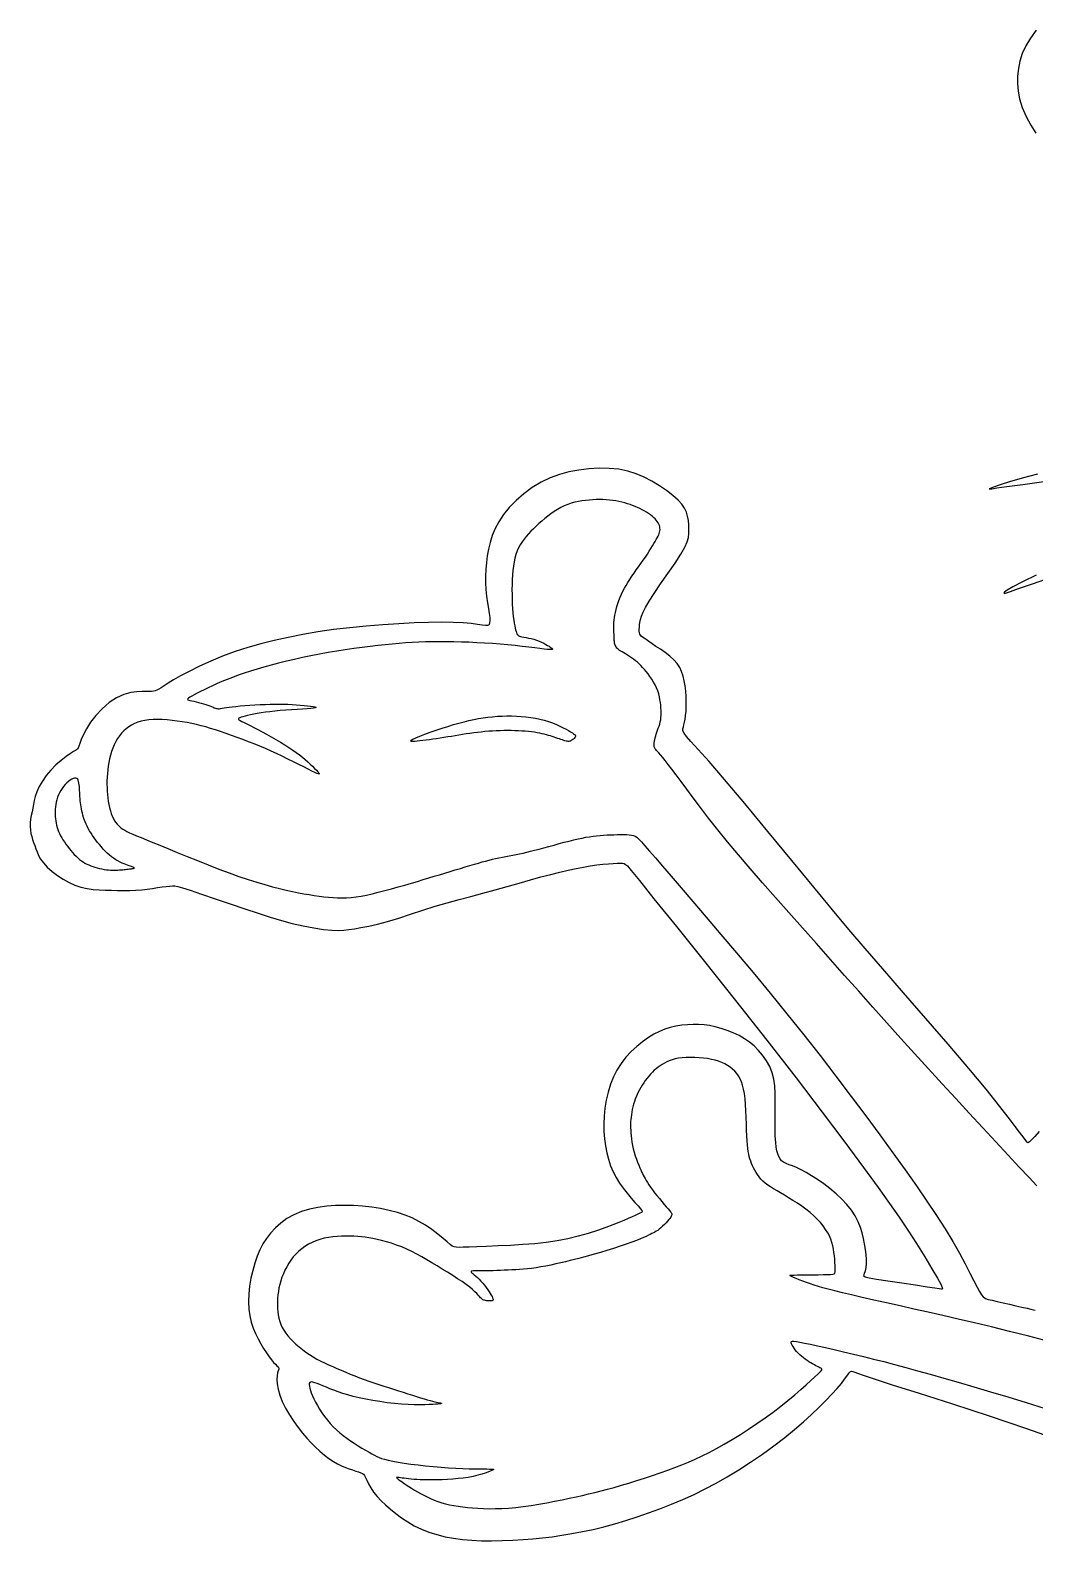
# Model space of a CAD drawing. Extents: x 22 to 188, y 36 to 263.
# Drawn here: x 22.2 to 82.2, y 163.5 to 253.6 of the extents above; entities that cross this region are included whole.
import ezdxf

# ---------------------------------------------------------------- set-up
doc = ezdxf.new("R2010")
doc.units = 0
doc.layers.add('1', color=7, linetype='Continuous')

msp = doc.modelspace()

# ---------------------------------------------------------------- linework, layer by layer
at = {"layer": '1', "color": 7, "linetype": 'Continuous'}
for points in [[(82.244, 253.638), (81.893, 253.168), (81.614, 252.701), (81.406, 252.24), (81.261, 251.788), (81.172, 251.345), (81.131, 250.905), (81.13, 250.462), (81.164, 250.008), (81.247, 249.533), (81.399, 249.028), (81.63, 248.492), (81.912, 247.964), (82.209, 247.494)], [(82.423, 187.911), (82.147, 187.618), (81.961, 187.422), (81.847, 187.308), (81.78, 187.256), (81.74, 187.248), (81.7, 187.275), (81.62, 187.375), (81.457, 187.597), (81.167, 187.988), (80.712, 188.59), (80.076, 189.408), (79.248, 190.442), (78.215, 191.689), (76.988, 193.129), (75.652, 194.671), (74.314, 196.205), (73.081, 197.619), (72.023, 198.845), (71.061, 199.977), (70.082, 201.149), (68.97, 202.495), (67.653, 204.096), (66.231, 205.825), (64.846, 207.498), (63.638, 208.934), (62.719, 209.993), (62.069, 210.717), (61.636, 211.187), (61.369, 211.487), (61.22, 211.691), (61.158, 211.836), (61.155, 211.95), (61.184, 212.061), (61.219, 212.191), (61.256, 212.348), (61.29, 212.535), (61.319, 212.753), (61.34, 213.003), (61.352, 213.28), (61.354, 213.576), (61.344, 213.884), (61.321, 214.196), (61.285, 214.506), (61.233, 214.807), (61.165, 215.094), (61.079, 215.362), (60.965, 215.612), (60.815, 215.849), (60.619, 216.075), (60.374, 216.293), (60.097, 216.5), (59.813, 216.694), (59.546, 216.87), (59.317, 217.026), (59.125, 217.161), (58.968, 217.272), (58.843, 217.361), (58.745, 217.427), (58.672, 217.48), (58.619, 217.531), (58.584, 217.592), (58.563, 217.671), (58.553, 217.769), (58.551, 217.882), (58.556, 218.008), (58.566, 218.146), (58.586, 218.3), (58.624, 218.474), (58.686, 218.674), (58.781, 218.909), (58.925, 219.197), (59.137, 219.562), (59.435, 220.025), (59.824, 220.595), (60.26, 221.221), (60.683, 221.836), (61.036, 222.375), (61.275, 222.79), (61.414, 223.103), (61.482, 223.358), (61.507, 223.596), (61.514, 223.849), (61.505, 224.115), (61.479, 224.383), (61.433, 224.642), (61.365, 224.883), (61.259, 225.116), (61.099, 225.352), (60.869, 225.604), (60.558, 225.879), (60.181, 226.167), (59.757, 226.453), (59.306, 226.723), (58.843, 226.963), (58.364, 227.166), (57.861, 227.325), (57.326, 227.436), (56.752, 227.492), (56.153, 227.499), (55.543, 227.463), (54.939, 227.389), (54.352, 227.282), (53.784, 227.134), (53.231, 226.935), (52.691, 226.677), (52.164, 226.354), (51.663, 225.98), (51.201, 225.572), (50.794, 225.15), (50.453, 224.729), (50.174, 224.311), (49.951, 223.896), (49.777, 223.485), (49.644, 223.077), (49.545, 222.672), (49.475, 222.269), (49.425, 221.866), (49.391, 221.464), (49.373, 221.061), (49.374, 220.659), (49.397, 220.256), (49.442, 219.857), (49.499, 219.473), (49.556, 219.123), (49.601, 218.822), (49.624, 218.583), (49.627, 218.403), (49.615, 218.272), (49.592, 218.184), (49.557, 218.131), (49.492, 218.109), (49.376, 218.112), (49.184, 218.138), (48.9, 218.179), (48.516, 218.228), (48.032, 218.273), (47.445, 218.304), (46.757, 218.313), (45.979, 218.301), (45.126, 218.269), (44.21, 218.221), (43.249, 218.158), (42.262, 218.08), (41.272, 217.984), (40.3, 217.869), (39.365, 217.734), (38.466, 217.58), (37.602, 217.409), (36.769, 217.222), (35.964, 217.02), (35.184, 216.8), (34.426, 216.557), (33.688, 216.287), (32.973, 215.991), (32.298, 215.681), (31.69, 215.379), (31.172, 215.103), (30.761, 214.869), (30.446, 214.675), (30.207, 214.52), (30.025, 214.4), (29.882, 214.311), (29.766, 214.249), (29.663, 214.209), (29.562, 214.187), (29.45, 214.179), (29.311, 214.179), (29.129, 214.181), (28.887, 214.178), (28.574, 214.162), (28.203, 214.111), (27.793, 214.001), (27.36, 213.808), (26.925, 213.517), (26.507, 213.152), (26.127, 212.748), (25.806, 212.337), (25.559, 211.951), (25.379, 211.604), (25.253, 211.309), (25.168, 211.079), (25.111, 210.92), (25.072, 210.82), (25.042, 210.761), (25.011, 210.727), (24.968, 210.7), (24.897, 210.661), (24.782, 210.593), (24.603, 210.478), (24.354, 210.301), (24.054, 210.069), (23.736, 209.795), (23.429, 209.488), (23.158, 209.16), (22.93, 208.826), (22.746, 208.499), (22.605, 208.192), (22.508, 207.917), (22.442, 207.667), (22.396, 207.435), (22.355, 207.212), (22.311, 206.99), (22.267, 206.769), (22.23, 206.55), (22.207, 206.333), (22.203, 206.12), (22.218, 205.912), (22.248, 205.711), (22.291, 205.519), (22.344, 205.336), (22.405, 205.158), (22.471, 204.98), (22.54, 204.797), (22.613, 204.604), (22.701, 204.399), (22.823, 204.18), (22.994, 203.946), (23.225, 203.697), (23.508, 203.443), (23.828, 203.198), (24.169, 202.975), (24.519, 202.784), (24.874, 202.628), (25.233, 202.506), (25.593, 202.419), (25.954, 202.366), (26.316, 202.337), (26.68, 202.325), (27.046, 202.318), (27.415, 202.31), (27.784, 202.304), (28.149, 202.305), (28.508, 202.318), (28.856, 202.346), (29.19, 202.386), (29.507, 202.431), (29.803, 202.475), (30.074, 202.513), (30.317, 202.543), (30.527, 202.565), (30.7, 202.577), (30.844, 202.575), (31.018, 202.544), (31.295, 202.465), (31.746, 202.318), (32.416, 202.092), (33.244, 201.811), (34.142, 201.506), (35.021, 201.208), (35.811, 200.942), (36.525, 200.71), (37.192, 200.51), (37.842, 200.338), (38.496, 200.191), (39.131, 200.072), (39.713, 199.984), (40.211, 199.931), (40.604, 199.914), (40.927, 199.929), (41.227, 199.967), (41.552, 200.023), (41.942, 200.093), (42.403, 200.182), (42.934, 200.3), (43.532, 200.458), (44.193, 200.66), (44.899, 200.891), (45.629, 201.132), (46.363, 201.365), (47.084, 201.575), (47.796, 201.767), (48.506, 201.953), (49.222, 202.142), (49.948, 202.342), (50.672, 202.547), (51.379, 202.748), (52.053, 202.938), (52.681, 203.108), (53.265, 203.259), (53.806, 203.393), (54.31, 203.511), (54.779, 203.615), (55.217, 203.704), (55.627, 203.778), (56.012, 203.835), (56.375, 203.875), (56.706, 203.902), (56.996, 203.918), (57.233, 203.927), (57.413, 203.932), (57.546, 203.926), (57.647, 203.905), (57.733, 203.863), (57.838, 203.768), (58.07, 203.495), (58.558, 202.894), (59.429, 201.812), (60.763, 200.159), (62.441, 198.07), (64.298, 195.742), (66.167, 193.37), (67.906, 191.125), (69.465, 189.078), (70.816, 187.277), (71.934, 185.769), (72.808, 184.576), (73.492, 183.624), (74.056, 182.812), (74.571, 182.041), (75.088, 181.239), (75.584, 180.447), (76.017, 179.735), (76.347, 179.173), (76.544, 178.808), (76.63, 178.611), (76.642, 178.527), (76.615, 178.506), (76.568, 178.506), (76.45, 178.523), (76.195, 178.564), (75.736, 178.636), (75.041, 178.742), (74.212, 178.867), (73.387, 178.992), (72.702, 179.099), (72.261, 179.173), (72.033, 179.228), (71.955, 179.283), (71.962, 179.358), (71.998, 179.467), (72.043, 179.614), (72.084, 179.8), (72.11, 180.024), (72.111, 180.284), (72.089, 180.574), (72.05, 180.885), (71.999, 181.208), (71.938, 181.536), (71.861, 181.867), (71.758, 182.202), (71.619, 182.54), (71.438, 182.881), (71.212, 183.222), (70.946, 183.56), (70.639, 183.891), (70.296, 184.211), (69.93, 184.515), (69.555, 184.799), (69.186, 185.057), (68.836, 185.284), (68.51, 185.479), (68.209, 185.641), (67.937, 185.769), (67.696, 185.865), (67.486, 185.94), (67.308, 186.008), (67.16, 186.083), (67.043, 186.177), (66.951, 186.292), (66.878, 186.427), (66.818, 186.583), (66.766, 186.763), (66.723, 186.985), (66.69, 187.27), (66.67, 187.638), (66.662, 188.099), (66.663, 188.625), (66.667, 189.175), (66.67, 189.71), (66.664, 190.197), (66.64, 190.64), (66.584, 191.047), (66.485, 191.431), (66.334, 191.798), (66.139, 192.145), (65.911, 192.469), (65.661, 192.763), (65.399, 193.024), (65.121, 193.254), (64.825, 193.459), (64.505, 193.642), (64.16, 193.806), (63.8, 193.951), (63.436, 194.073), (63.08, 194.169), (62.742, 194.239), (62.416, 194.284), (62.094, 194.306), (61.767, 194.308), (61.428, 194.292), (61.082, 194.257), (60.736, 194.201), (60.397, 194.123), (60.07, 194.02), (59.749, 193.888), (59.426, 193.724), (59.093, 193.522), (58.747, 193.279), (58.397, 193), (58.057, 192.688), (57.742, 192.347), (57.463, 191.981), (57.219, 191.59), (57.011, 191.176), (56.836, 190.737), (56.692, 190.275), (56.579, 189.799), (56.497, 189.318), (56.447, 188.84), (56.427, 188.375), (56.437, 187.924), (56.472, 187.487), (56.53, 187.064), (56.61, 186.655), (56.713, 186.26), (56.84, 185.881), (56.993, 185.519), (57.172, 185.174), (57.374, 184.845), (57.594, 184.532), (57.825, 184.233), (58.062, 183.951), (58.286, 183.694), (58.479, 183.476), (58.621, 183.308), (58.699, 183.197), (58.715, 183.129), (58.677, 183.083), (58.593, 183.04), (58.47, 182.983), (58.311, 182.91), (58.117, 182.824), (57.89, 182.725), (57.63, 182.615), (57.327, 182.493), (56.97, 182.354), (56.549, 182.198), (56.055, 182.023), (55.502, 181.842), (54.906, 181.667), (54.282, 181.513), (53.644, 181.391), (52.989, 181.297), (52.31, 181.226), (51.599, 181.171), (50.859, 181.127), (50.125, 181.092), (49.441, 181.064), (48.852, 181.041), (48.39, 181.023), (48.045, 181.01), (47.796, 181.006), (47.621, 181.014), (47.496, 181.037), (47.389, 181.088), (47.266, 181.18), (47.094, 181.328), (46.847, 181.539), (46.536, 181.793), (46.18, 182.065), (45.799, 182.327), (45.405, 182.56), (44.998, 182.762), (44.57, 182.936), (44.115, 183.086), (43.627, 183.214), (43.113, 183.321), (42.582, 183.405), (42.042, 183.465), (41.501, 183.502), (40.962, 183.513), (40.427, 183.498), (39.896, 183.456), (39.374, 183.386), (38.867, 183.283), (38.384, 183.141), (37.935, 182.956), (37.525, 182.726), (37.158, 182.458), (36.832, 182.164), (36.547, 181.855), (36.303, 181.54), (36.094, 181.213), (35.912, 180.864), (35.751, 180.486), (35.606, 180.073), (35.48, 179.632), (35.375, 179.171), (35.298, 178.701), (35.251, 178.23), (35.237, 177.77), (35.255, 177.328), (35.307, 176.915), (35.393, 176.537), (35.507, 176.19), (35.644, 175.865), (35.798, 175.555), (35.961, 175.255), (36.13, 174.97), (36.296, 174.71), (36.455, 174.482), (36.6, 174.294), (36.729, 174.144), (36.838, 174.029), (36.926, 173.945), (36.991, 173.887), (37.03, 173.843), (37.046, 173.796), (37.037, 173.733), (37.007, 173.64), (36.967, 173.511), (36.932, 173.34), (36.917, 173.122), (36.935, 172.855), (36.992, 172.543), (37.093, 172.194), (37.241, 171.818), (37.438, 171.421), (37.672, 171.019), (37.929, 170.625), (38.194, 170.254), (38.455, 169.918), (38.712, 169.615), (38.969, 169.337), (39.23, 169.079), (39.496, 168.837), (39.765, 168.613), (40.033, 168.412), (40.294, 168.237), (40.545, 168.092), (40.787, 167.974), (41.017, 167.876), (41.238, 167.793), (41.446, 167.722), (41.637, 167.66), (41.801, 167.607), (41.931, 167.562), (42.024, 167.521), (42.091, 167.471), (42.147, 167.395), (42.209, 167.277), (42.289, 167.106), (42.395, 166.892), (42.53, 166.65), (42.699, 166.396), (42.905, 166.141), (43.144, 165.888), (43.414, 165.635), (43.708, 165.38), (44.024, 165.122), (44.363, 164.868), (44.729, 164.625), (45.123, 164.399), (45.547, 164.196), (45.999, 164.018), (46.472, 163.867), (46.964, 163.742), (47.472, 163.645), (47.998, 163.573), (48.549, 163.526), (49.129, 163.502), (49.74, 163.498), (50.37, 163.511), (51.001, 163.538), (51.618, 163.576), (52.208, 163.621), (52.781, 163.676), (53.351, 163.743), (53.931, 163.825), (54.532, 163.924), (55.153, 164.042), (55.79, 164.178), (56.438, 164.334), (57.093, 164.511), (57.756, 164.708), (58.426, 164.924), (59.102, 165.158), (59.785, 165.409), (60.469, 165.678), (61.15, 165.964), (61.822, 166.268), (62.483, 166.59), (63.14, 166.936), (63.805, 167.314), (64.487, 167.729), (65.19, 168.186), (65.899, 168.672), (66.588, 169.17), (67.234, 169.663), (67.82, 170.139), (68.349, 170.595), (68.829, 171.034), (69.27, 171.458), (69.676, 171.865), (70.041, 172.248), (70.356, 172.594), (70.611, 172.892), (70.801, 173.134), (70.936, 173.321), (71.031, 173.458), (71.101, 173.549), (71.161, 173.598), (71.223, 173.612), (71.3, 173.597), (71.407, 173.558), (71.574, 173.494), (71.916, 173.374), (72.563, 173.159), (73.649, 172.809), (75.252, 172.299), (77.242, 171.664), (79.437, 170.948), (81.654, 170.2), (83.743, 169.459)], [(82.324, 227.139), (81.399, 226.909), (80.649, 226.696), (80.081, 226.514), (79.696, 226.377), (79.488, 226.298), (79.425, 226.264), (79.464, 226.262), (79.591, 226.279), (79.895, 226.324), (80.49, 226.408), (81.45, 226.538), (82.69, 226.699)], [(82.284, 184.675), (81.811, 185.176), (81.229, 185.796), (80.56, 186.512), (79.825, 187.301), (79.045, 188.141), (78.242, 189.009), (77.433, 189.887), (76.621, 190.772), (75.805, 191.664), (74.985, 192.567), (74.159, 193.479), (73.327, 194.404), (72.487, 195.341), (71.644, 196.287), (70.8, 197.237), (69.957, 198.186), (69.12, 199.13), (68.291, 200.065), (67.474, 200.985), (66.676, 201.886), (65.904, 202.764), (65.166, 203.612), (64.469, 204.425), (63.822, 205.2), (63.229, 205.931), (62.69, 206.614), (62.205, 207.246), (61.769, 207.825), (61.383, 208.345), (61.044, 208.805), (60.749, 209.202), (60.495, 209.54), (60.28, 209.823), (60.098, 210.057), (59.948, 210.247), (59.824, 210.397), (59.725, 210.513), (59.646, 210.6), (59.585, 210.666), (59.539, 210.715), (59.505, 210.755), (59.479, 210.791), (59.459, 210.829), (59.445, 210.872), (59.436, 210.921), (59.434, 210.977), (59.436, 211.042), (59.445, 211.118), (59.459, 211.206), (59.478, 211.304), (59.503, 211.41), (59.532, 211.522), (59.565, 211.638), (59.603, 211.756), (59.644, 211.875), (59.687, 211.994), (59.728, 212.114), (59.768, 212.237), (59.802, 212.362), (59.829, 212.49), (59.847, 212.621), (59.856, 212.757), (59.858, 212.898), (59.854, 213.044), (59.844, 213.195), (59.829, 213.353), (59.809, 213.517), (59.785, 213.686), (59.752, 213.86), (59.709, 214.036), (59.655, 214.213), (59.586, 214.391), (59.502, 214.568), (59.406, 214.742), (59.301, 214.911), (59.19, 215.073), (59.077, 215.226), (58.965, 215.368), (58.857, 215.497), (58.752, 215.615), (58.648, 215.723), (58.543, 215.824), (58.435, 215.92), (58.322, 216.011), (58.203, 216.1), (58.081, 216.187), (57.959, 216.269), (57.84, 216.346), (57.726, 216.416), (57.622, 216.48), (57.529, 216.535), (57.448, 216.584), (57.377, 216.63), (57.315, 216.674), (57.262, 216.719), (57.216, 216.767), (57.177, 216.821), (57.144, 216.878), (57.117, 216.937), (57.096, 216.997), (57.08, 217.056), (57.069, 217.112), (57.063, 217.163), (57.06, 217.213), (57.059, 217.263), (57.059, 217.316), (57.059, 217.375), (57.058, 217.442), (57.054, 217.519), (57.048, 217.606), (57.042, 217.702), (57.036, 217.807), (57.031, 217.92), (57.03, 218.039), (57.032, 218.165), (57.038, 218.298), (57.05, 218.437), (57.068, 218.583), (57.093, 218.738), (57.125, 218.9), (57.166, 219.07), (57.215, 219.247), (57.272, 219.428), (57.337, 219.612), (57.408, 219.796), (57.487, 219.978), (57.572, 220.157), (57.664, 220.334), (57.763, 220.51), (57.87, 220.687), (57.985, 220.866), (58.107, 221.05), (58.238, 221.239), (58.374, 221.431), (58.513, 221.625), (58.651, 221.818), (58.786, 222.009), (58.914, 222.196), (59.034, 222.376), (59.144, 222.548), (59.245, 222.711), (59.337, 222.863), (59.421, 223.004), (59.496, 223.133), (59.562, 223.247), (59.62, 223.35), (59.669, 223.444), (59.71, 223.53), (59.743, 223.612), (59.767, 223.691), (59.782, 223.77), (59.789, 223.849), (59.786, 223.928), (59.775, 224.007), (59.753, 224.086), (59.721, 224.165), (59.68, 224.244), (59.627, 224.323), (59.565, 224.402), (59.492, 224.481), (59.409, 224.56), (59.315, 224.639), (59.211, 224.718), (59.099, 224.797), (58.978, 224.874), (58.851, 224.949), (58.718, 225.021), (58.581, 225.091), (58.442, 225.157), (58.298, 225.219), (58.151, 225.277), (57.999, 225.332), (57.842, 225.382), (57.679, 225.429), (57.509, 225.473), (57.333, 225.512), (57.152, 225.546), (56.965, 225.575), (56.774, 225.598), (56.578, 225.616), (56.379, 225.626), (56.176, 225.631), (55.971, 225.628), (55.763, 225.619), (55.553, 225.604), (55.342, 225.582), (55.13, 225.553), (54.918, 225.516), (54.706, 225.469), (54.495, 225.411), (54.285, 225.34), (54.078, 225.254), (53.874, 225.154), (53.672, 225.039), (53.475, 224.914), (53.282, 224.779), (53.093, 224.638), (52.91, 224.493), (52.732, 224.345), (52.56, 224.196), (52.395, 224.045), (52.236, 223.892), (52.084, 223.739), (51.939, 223.584), (51.802, 223.428), (51.673, 223.269), (51.554, 223.105), (51.445, 222.934), (51.347, 222.754), (51.262, 222.563), (51.189, 222.358), (51.129, 222.141), (51.079, 221.91), (51.04, 221.665), (51.009, 221.407), (50.985, 221.135), (50.969, 220.849), (50.959, 220.555), (50.954, 220.256), (50.956, 219.958), (50.962, 219.666), (50.974, 219.385), (50.99, 219.12), (51.011, 218.872), (51.034, 218.644), (51.06, 218.437), (51.087, 218.253), (51.115, 218.093), (51.143, 217.959), (51.171, 217.848), (51.198, 217.759), (51.225, 217.687), (51.25, 217.63), (51.273, 217.585), (51.296, 217.55), (51.321, 217.522), (51.354, 217.5), (51.4, 217.481), (51.464, 217.463), (51.55, 217.444), (51.661, 217.423), (51.794, 217.398), (51.943, 217.368), (52.101, 217.332), (52.264, 217.29), (52.424, 217.241), (52.578, 217.183), (52.723, 217.121), (52.856, 217.055), (52.976, 216.99), (53.081, 216.929), (53.169, 216.874), (53.239, 216.828), (53.292, 216.79), (53.33, 216.759), (53.353, 216.734), (53.365, 216.715), (53.367, 216.699), (53.358, 216.687), (53.332, 216.678), (53.279, 216.675), (53.189, 216.679), (53.054, 216.69), (52.865, 216.71), (52.614, 216.741), (52.308, 216.779), (51.955, 216.822), (51.565, 216.868), (51.144, 216.914), (50.703, 216.959), (50.249, 216.999), (49.787, 217.034), (49.32, 217.064), (48.853, 217.09), (48.389, 217.112), (47.932, 217.128), (47.486, 217.14), (47.051, 217.147), (46.625, 217.148), (46.208, 217.145), (45.8, 217.136), (45.398, 217.122), (45.003, 217.103), (44.609, 217.077), (44.212, 217.046), (43.806, 217.009), (43.386, 216.967), (42.948, 216.919), (42.487, 216.866), (42.007, 216.806), (41.512, 216.74), (41.006, 216.668), (40.494, 216.588), (39.979, 216.502), (39.466, 216.408), (38.958, 216.307), (38.458, 216.202), (37.967, 216.092), (37.489, 215.979), (37.026, 215.864), (36.581, 215.748), (36.153, 215.63), (35.743, 215.512), (35.35, 215.392), (34.975, 215.27), (34.617, 215.147), (34.275, 215.022), (33.951, 214.896), (33.643, 214.77), (33.352, 214.646), (33.079, 214.522), (32.822, 214.402), (32.583, 214.286), (32.363, 214.175), (32.166, 214.073), (31.994, 213.98), (31.851, 213.899), (31.738, 213.832), (31.659, 213.78), (31.613, 213.741), (31.599, 213.712), (31.615, 213.688), (31.662, 213.667), (31.738, 213.646), (31.842, 213.622), (31.967, 213.594), (32.107, 213.562), (32.255, 213.527), (32.405, 213.489), (32.551, 213.448), (32.686, 213.405), (32.81, 213.36), (32.923, 213.317), (33.023, 213.275), (33.112, 213.238), (33.189, 213.206), (33.254, 213.181), (33.312, 213.164), (33.367, 213.154), (33.425, 213.15), (33.49, 213.152), (33.567, 213.161), (33.66, 213.175), (33.774, 213.193), (33.91, 213.215), (34.071, 213.239), (34.261, 213.265), (34.481, 213.29), (34.734, 213.315), (35.012, 213.339), (35.309, 213.36), (35.615, 213.379), (35.923, 213.396), (36.225, 213.409), (36.514, 213.418), (36.792, 213.424), (37.06, 213.425), (37.321, 213.422), (37.576, 213.415), (37.828, 213.403), (38.077, 213.387), (38.319, 213.367), (38.547, 213.345), (38.754, 213.321), (38.934, 213.297), (39.08, 213.274), (39.186, 213.252), (39.248, 213.232), (39.26, 213.213), (39.218, 213.195), (39.118, 213.178), (38.956, 213.161), (38.731, 213.144), (38.453, 213.126), (38.139, 213.107), (37.802, 213.086), (37.458, 213.063), (37.122, 213.037), (36.806, 213.007), (36.512, 212.973), (36.239, 212.938), (35.987, 212.9), (35.755, 212.861), (35.542, 212.822), (35.348, 212.783), (35.175, 212.744), (35.023, 212.706), (34.893, 212.671), (34.788, 212.638), (34.707, 212.608), (34.653, 212.581), (34.626, 212.555), (34.629, 212.526), (34.663, 212.491), (34.73, 212.448), (34.831, 212.393), (34.967, 212.324), (35.134, 212.24), (35.33, 212.142), (35.549, 212.031), (35.789, 211.908), (36.044, 211.772), (36.312, 211.626), (36.586, 211.472), (36.862, 211.312), (37.133, 211.15), (37.395, 210.988), (37.641, 210.83), (37.868, 210.678), (38.077, 210.531), (38.269, 210.389), (38.447, 210.25), (38.614, 210.113), (38.77, 209.978), (38.918, 209.843), (39.055, 209.713), (39.177, 209.591), (39.281, 209.481), (39.363, 209.389), (39.419, 209.318), (39.446, 209.271), (39.441, 209.25), (39.399, 209.255), (39.317, 209.287), (39.191, 209.345), (39.018, 209.43), (38.797, 209.542), (38.534, 209.675), (38.238, 209.824), (37.919, 209.983), (37.585, 210.148), (37.246, 210.311), (36.909, 210.468), (36.575, 210.62), (36.242, 210.766), (35.909, 210.908), (35.574, 211.046), (35.237, 211.18), (34.897, 211.311), (34.557, 211.438), (34.219, 211.56), (33.888, 211.676), (33.566, 211.785), (33.256, 211.885), (32.962, 211.977), (32.679, 212.059), (32.402, 212.134), (32.128, 212.202), (31.852, 212.264), (31.569, 212.32), (31.276, 212.371), (30.977, 212.416), (30.675, 212.453), (30.376, 212.482), (30.084, 212.5), (29.803, 212.506), (29.537, 212.499), (29.287, 212.479), (29.051, 212.446), (28.831, 212.399), (28.624, 212.338), (28.431, 212.263), (28.252, 212.175), (28.084, 212.072), (27.929, 211.956), (27.785, 211.827), (27.652, 211.684), (27.528, 211.53), (27.415, 211.363), (27.31, 211.185), (27.216, 210.997), (27.131, 210.8), (27.057, 210.596), (26.992, 210.384), (26.938, 210.167), (26.893, 209.946), (26.858, 209.724), (26.83, 209.501), (26.809, 209.281), (26.795, 209.064), (26.786, 208.852), (26.784, 208.644), (26.787, 208.441), (26.796, 208.239), (26.812, 208.039), (26.834, 207.839), (26.863, 207.639), (26.898, 207.441), (26.939, 207.248), (26.987, 207.063), (27.04, 206.891), (27.1, 206.733), (27.164, 206.592), (27.234, 206.467), (27.308, 206.357), (27.386, 206.259), (27.467, 206.173), (27.551, 206.095), (27.638, 206.025), (27.732, 205.959), (27.842, 205.893), (27.972, 205.825), (28.128, 205.751), (28.318, 205.666), (28.548, 205.569), (28.82, 205.456), (29.14, 205.326), (29.512, 205.175), (29.938, 205.001), (30.423, 204.803), (30.969, 204.579), (31.561, 204.337), (32.183, 204.084), (32.819, 203.831), (33.453, 203.584), (34.069, 203.353), (34.653, 203.145), (35.203, 202.96), (35.721, 202.796), (36.207, 202.652), (36.662, 202.526), (37.088, 202.417), (37.487, 202.322), (37.86, 202.241), (38.211, 202.171), (38.542, 202.111), (38.858, 202.058), (39.159, 202.01), (39.451, 201.967), (39.734, 201.929), (40.01, 201.898), (40.282, 201.875), (40.551, 201.861), (40.819, 201.858), (41.088, 201.867), (41.363, 201.888), (41.648, 201.923), (41.947, 201.97), (42.265, 202.031), (42.608, 202.106), (42.976, 202.195), (43.364, 202.294), (43.764, 202.401), (44.167, 202.513), (44.565, 202.626), (44.95, 202.738), (45.315, 202.846), (45.662, 202.95), (45.995, 203.051), (46.318, 203.149), (46.634, 203.246), (46.947, 203.342), (47.26, 203.438), (47.571, 203.532), (47.874, 203.624), (48.168, 203.712), (48.447, 203.796), (48.708, 203.873), (48.949, 203.942), (49.173, 204.005), (49.383, 204.062), (49.585, 204.114), (49.782, 204.162), (49.978, 204.206), (50.177, 204.247), (50.379, 204.286), (50.584, 204.324), (50.79, 204.362), (50.996, 204.401), (51.202, 204.443), (51.409, 204.486), (51.618, 204.534), (51.835, 204.586), (52.062, 204.643), (52.306, 204.706), (52.568, 204.776), (52.852, 204.852), (53.153, 204.934), (53.462, 205.017), (53.773, 205.101), (54.077, 205.181), (54.368, 205.255), (54.641, 205.322), (54.895, 205.38), (55.135, 205.431), (55.363, 205.475), (55.583, 205.512), (55.796, 205.543), (56.007, 205.569), (56.214, 205.589), (56.421, 205.605), (56.625, 205.617), (56.829, 205.627), (57.032, 205.633), (57.235, 205.638), (57.432, 205.64), (57.621, 205.639), (57.796, 205.634), (57.953, 205.625), (58.087, 205.611), (58.198, 205.589), (58.296, 205.549), (58.399, 205.479), (58.522, 205.366), (58.68, 205.197), (58.889, 204.961), (59.163, 204.646), (59.509, 204.245), (59.935, 203.75), (60.445, 203.155), (61.046, 202.455), (61.743, 201.641), (62.539, 200.712), (63.417, 199.683), (64.359, 198.573), (65.343, 197.4), (66.352, 196.183), (67.364, 194.942), (68.362, 193.694), (69.339, 192.45), (70.288, 191.221), (71.203, 190.017), (72.08, 188.848), (72.911, 187.725), (73.692, 186.655), (74.422, 185.64), (75.098, 184.679), (75.721, 183.77), (76.288, 182.913), (76.799, 182.107), (77.253, 181.352), (77.651, 180.656), (77.995, 180.027), (78.285, 179.475), (78.524, 179.009), (78.712, 178.637), (78.855, 178.364), (78.971, 178.174), (79.082, 178.047), (79.209, 177.964), (79.376, 177.904), (79.604, 177.847), (79.906, 177.777), (80.263, 177.696), (80.648, 177.61), (81.032, 177.523), (81.39, 177.443), (81.692, 177.373), (81.918, 177.319), (82.076, 177.281), (82.182, 177.257)], [(82.237, 221.114), (81.417, 220.721), (80.846, 220.424), (80.497, 220.217), (80.338, 220.096), (80.315, 220.041), (80.366, 220.032), (80.463, 220.058), (80.696, 220.143), (81.184, 220.318), (82.015, 220.606), (83.153, 220.993)], [(82.999, 175.397), (81.794, 175.703), (80.642, 175.991), (79.561, 176.256), (78.546, 176.499), (77.586, 176.725), (76.672, 176.936), (75.794, 177.136), (74.943, 177.328), (74.113, 177.514), (73.313, 177.694), (72.555, 177.864), (71.854, 178.023), (71.222, 178.169), (70.671, 178.299), (70.211, 178.412), (69.829, 178.511), (69.51, 178.599), (69.237, 178.68), (68.994, 178.757), (68.764, 178.835), (68.535, 178.915), (68.312, 178.996), (68.102, 179.075), (67.914, 179.148), (67.755, 179.212), (67.635, 179.264), (67.56, 179.302), (67.534, 179.328), (67.561, 179.344), (67.644, 179.352), (67.786, 179.357), (67.991, 179.36), (68.257, 179.363), (68.566, 179.367), (68.896, 179.372), (69.223, 179.377), (69.525, 179.382), (69.78, 179.388), (69.969, 179.395), (70.099, 179.407), (70.181, 179.432), (70.226, 179.474), (70.244, 179.54), (70.248, 179.636), (70.246, 179.766), (70.24, 179.924), (70.23, 180.105), (70.214, 180.3), (70.194, 180.504), (70.169, 180.709), (70.137, 180.909), (70.097, 181.106), (70.046, 181.3), (69.981, 181.493), (69.899, 181.686), (69.796, 181.882), (69.672, 182.082), (69.527, 182.283), (69.36, 182.486), (69.173, 182.688), (68.966, 182.888), (68.741, 183.084), (68.499, 183.277), (68.245, 183.463), (67.984, 183.641), (67.722, 183.811), (67.464, 183.97), (67.217, 184.117), (66.986, 184.252), (66.77, 184.377), (66.57, 184.495), (66.386, 184.61), (66.218, 184.723), (66.066, 184.84), (65.93, 184.961), (65.808, 185.086), (65.7, 185.216), (65.603, 185.347), (65.517, 185.48), (65.44, 185.613), (65.37, 185.745), (65.307, 185.877), (65.251, 186.011), (65.201, 186.146), (65.157, 186.284), (65.118, 186.425), (65.084, 186.573), (65.054, 186.733), (65.028, 186.913), (65.006, 187.122), (64.987, 187.367), (64.971, 187.656), (64.958, 187.992), (64.946, 188.364), (64.933, 188.755), (64.916, 189.148), (64.894, 189.529), (64.864, 189.879), (64.825, 190.187), (64.777, 190.455), (64.718, 190.688), (64.648, 190.891), (64.567, 191.071), (64.475, 191.234), (64.37, 191.383), (64.253, 191.52), (64.123, 191.645), (63.98, 191.76), (63.825, 191.863), (63.656, 191.956), (63.475, 192.038), (63.281, 192.11), (63.074, 192.172), (62.855, 192.225), (62.624, 192.267), (62.381, 192.3), (62.128, 192.324), (61.869, 192.337), (61.611, 192.341), (61.358, 192.334), (61.117, 192.317), (60.893, 192.289), (60.691, 192.25), (60.508, 192.2), (60.343, 192.142), (60.192, 192.076), (60.052, 192.005), (59.92, 191.928), (59.794, 191.847), (59.672, 191.761), (59.555, 191.669), (59.441, 191.571), (59.33, 191.466), (59.222, 191.352), (59.116, 191.229), (59.012, 191.099), (58.912, 190.963), (58.817, 190.824), (58.726, 190.684), (58.641, 190.545), (58.562, 190.408), (58.49, 190.272), (58.423, 190.135), (58.363, 189.996), (58.307, 189.853), (58.257, 189.704), (58.211, 189.549), (58.171, 189.389), (58.135, 189.228), (58.104, 189.07), (58.079, 188.917), (58.059, 188.773), (58.045, 188.64), (58.036, 188.515), (58.032, 188.392), (58.032, 188.268), (58.036, 188.137), (58.043, 187.994), (58.053, 187.837), (58.067, 187.666), (58.087, 187.483), (58.114, 187.291), (58.15, 187.092), (58.195, 186.888), (58.251, 186.681), (58.315, 186.476), (58.383, 186.277), (58.453, 186.088), (58.521, 185.914), (58.584, 185.759), (58.64, 185.626), (58.69, 185.511), (58.737, 185.407), (58.785, 185.31), (58.837, 185.213), (58.895, 185.11), (58.962, 184.998), (59.039, 184.874), (59.127, 184.739), (59.227, 184.593), (59.339, 184.436), (59.465, 184.27), (59.603, 184.093), (59.749, 183.914), (59.896, 183.738), (60.036, 183.572), (60.164, 183.423), (60.272, 183.299), (60.355, 183.203), (60.415, 183.133), (60.457, 183.082), (60.482, 183.043), (60.494, 183.013), (60.497, 182.983), (60.494, 182.949), (60.483, 182.909), (60.463, 182.862), (60.431, 182.806), (60.384, 182.739), (60.322, 182.661), (60.244, 182.571), (60.152, 182.472), (60.051, 182.37), (59.946, 182.269), (59.841, 182.175), (59.741, 182.091), (59.649, 182.022), (59.563, 181.966), (59.48, 181.917), (59.394, 181.873), (59.304, 181.828), (59.205, 181.781), (59.093, 181.726), (58.962, 181.663), (58.805, 181.591), (58.614, 181.509), (58.383, 181.416), (58.105, 181.312), (57.775, 181.197), (57.407, 181.074), (57.016, 180.948), (56.617, 180.823), (56.227, 180.704), (55.861, 180.596), (55.53, 180.501), (55.23, 180.419), (54.951, 180.345), (54.684, 180.278), (54.42, 180.214), (54.148, 180.15), (53.862, 180.084), (53.566, 180.017), (53.265, 179.952), (52.965, 179.891), (52.671, 179.836), (52.389, 179.789), (52.124, 179.751), (51.873, 179.722), (51.634, 179.701), (51.402, 179.684), (51.175, 179.67), (50.95, 179.659), (50.724, 179.648), (50.497, 179.637), (50.271, 179.627), (50.047, 179.619), (49.827, 179.612), (49.613, 179.608), (49.405, 179.607), (49.209, 179.607), (49.029, 179.607), (48.869, 179.608), (48.735, 179.606), (48.631, 179.602), (48.56, 179.595), (48.521, 179.581), (48.511, 179.561), (48.527, 179.531), (48.566, 179.491), (48.625, 179.439), (48.701, 179.373), (48.79, 179.294), (48.889, 179.202), (48.995, 179.101), (49.103, 178.989), (49.212, 178.869), (49.317, 178.742), (49.416, 178.611), (49.508, 178.482), (49.591, 178.359), (49.662, 178.245), (49.72, 178.146), (49.763, 178.065), (49.794, 178), (49.813, 177.95), (49.823, 177.911), (49.825, 177.881), (49.821, 177.859), (49.814, 177.841), (49.801, 177.828), (49.783, 177.818), (49.757, 177.812), (49.723, 177.809), (49.68, 177.808), (49.628, 177.809), (49.568, 177.812), (49.504, 177.817), (49.439, 177.825), (49.376, 177.835), (49.319, 177.847), (49.269, 177.863), (49.224, 177.884), (49.18, 177.913), (49.134, 177.951), (49.082, 178.002), (49.02, 178.067), (48.945, 178.149), (48.853, 178.247), (48.739, 178.361), (48.599, 178.49), (48.429, 178.633), (48.224, 178.79), (47.983, 178.96), (47.712, 179.139), (47.418, 179.327), (47.109, 179.518), (46.794, 179.711), (46.481, 179.902), (46.174, 180.088), (45.875, 180.268), (45.579, 180.441), (45.284, 180.605), (44.987, 180.759), (44.686, 180.9), (44.378, 181.029), (44.068, 181.145), (43.76, 181.248), (43.459, 181.339), (43.171, 181.416), (42.899, 181.482), (42.648, 181.535), (42.413, 181.578), (42.188, 181.611), (41.968, 181.636), (41.747, 181.655), (41.519, 181.668), (41.28, 181.677), (41.032, 181.68), (40.776, 181.676), (40.517, 181.663), (40.256, 181.638), (39.998, 181.6), (39.743, 181.548), (39.496, 181.48), (39.255, 181.398), (39.025, 181.301), (38.805, 181.19), (38.598, 181.064), (38.405, 180.925), (38.225, 180.772), (38.058, 180.608), (37.904, 180.432), (37.763, 180.248), (37.633, 180.054), (37.514, 179.853), (37.407, 179.646), (37.312, 179.435), (37.228, 179.222), (37.157, 179.008), (37.097, 178.795), (37.049, 178.585), (37.013, 178.377), (36.987, 178.172), (36.97, 177.968), (36.962, 177.766), (36.961, 177.565), (36.968, 177.365), (36.983, 177.167), (37.007, 176.972), (37.044, 176.78), (37.094, 176.592), (37.159, 176.408), (37.241, 176.23), (37.339, 176.057), (37.453, 175.888), (37.583, 175.721), (37.728, 175.556), (37.887, 175.392), (38.06, 175.229), (38.246, 175.067), (38.443, 174.909), (38.649, 174.756), (38.863, 174.61), (39.083, 174.473), (39.309, 174.345), (39.539, 174.225), (39.774, 174.111), (40.014, 174.001), (40.26, 173.893), (40.511, 173.784), (40.768, 173.673), (41.03, 173.56), (41.298, 173.447), (41.57, 173.335), (41.848, 173.225), (42.131, 173.118), (42.418, 173.016), (42.709, 172.918), (43.002, 172.822), (43.297, 172.728), (43.592, 172.635), (43.886, 172.543), (44.178, 172.449), (44.465, 172.357), (44.743, 172.267), (45.01, 172.181), (45.261, 172.101), (45.494, 172.029), (45.706, 171.966), (45.897, 171.912), (46.068, 171.865), (46.218, 171.827), (46.348, 171.795), (46.459, 171.769), (46.551, 171.749), (46.625, 171.734), (46.681, 171.722), (46.718, 171.713), (46.739, 171.704), (46.741, 171.696), (46.727, 171.687), (46.69, 171.677), (46.626, 171.667), (46.532, 171.656), (46.4, 171.645), (46.228, 171.634), (46.011, 171.623), (45.751, 171.615), (45.453, 171.611), (45.119, 171.614), (44.753, 171.627), (44.36, 171.651), (43.943, 171.689), (43.512, 171.739), (43.075, 171.8), (42.644, 171.87), (42.228, 171.947), (41.837, 172.029), (41.479, 172.115), (41.152, 172.205), (40.853, 172.296), (40.579, 172.388), (40.327, 172.48), (40.093, 172.571), (39.876, 172.66), (39.675, 172.743), (39.492, 172.819), (39.331, 172.883), (39.192, 172.933), (39.078, 172.966), (38.989, 172.978), (38.924, 172.969), (38.882, 172.94), (38.859, 172.889), (38.853, 172.817), (38.863, 172.723), (38.887, 172.608), (38.924, 172.473), (38.976, 172.32), (39.043, 172.151), (39.126, 171.967), (39.224, 171.769), (39.34, 171.561), (39.47, 171.346), (39.615, 171.127), (39.77, 170.909), (39.936, 170.696), (40.11, 170.492), (40.292, 170.3), (40.48, 170.119), (40.675, 169.947), (40.879, 169.782), (41.091, 169.624), (41.312, 169.469), (41.542, 169.317), (41.774, 169.17), (42.002, 169.031), (42.22, 168.901), (42.422, 168.784), (42.599, 168.683), (42.75, 168.598), (42.886, 168.527), (43.02, 168.467), (43.169, 168.413), (43.345, 168.362), (43.564, 168.31), (43.837, 168.255), (44.16, 168.196), (44.525, 168.137), (44.925, 168.078), (45.352, 168.023), (45.799, 167.972), (46.258, 167.927), (46.719, 167.889), (47.173, 167.857), (47.61, 167.831), (48.021, 167.811), (48.395, 167.797), (48.725, 167.788), (49.01, 167.784), (49.251, 167.782), (49.45, 167.782), (49.609, 167.781), (49.727, 167.78), (49.806, 167.775), (49.848, 167.766), (49.853, 167.752), (49.822, 167.729), (49.755, 167.698), (49.653, 167.656), (49.518, 167.602), (49.349, 167.54), (49.146, 167.474), (48.908, 167.406), (48.638, 167.341), (48.333, 167.283), (48.046, 167.241), (47.741, 167.206), (47.426, 167.178), (47.107, 167.156), (46.791, 167.14), (46.487, 167.13), (46.2, 167.125), (45.936, 167.125), (45.696, 167.129), (45.476, 167.137), (45.277, 167.148), (45.095, 167.161), (44.929, 167.176), (44.778, 167.193), (44.639, 167.21), (44.513, 167.227), (44.402, 167.243), (44.305, 167.257), (44.224, 167.268), (44.159, 167.275), (44.112, 167.278), (44.082, 167.275), (44.07, 167.265), (44.077, 167.248), (44.103, 167.222), (44.147, 167.186), (44.21, 167.139), (44.292, 167.08), (44.393, 167.009), (44.512, 166.926), (44.647, 166.834), (44.796, 166.736), (44.957, 166.633), (45.128, 166.527), (45.308, 166.42), (45.495, 166.314), (45.689, 166.211), (45.89, 166.112), (46.097, 166.017), (46.311, 165.928), (46.532, 165.845), (46.758, 165.771), (46.991, 165.705), (47.232, 165.648), (47.482, 165.598), (47.742, 165.555), (48.014, 165.518), (48.299, 165.487), (48.598, 165.46), (48.913, 165.439), (49.245, 165.423), (49.595, 165.414), (49.962, 165.415), (50.349, 165.426), (50.756, 165.45), (51.183, 165.489), (51.63, 165.542), (52.092, 165.608), (52.561, 165.685), (53.03, 165.769), (53.493, 165.857), (53.943, 165.947), (54.371, 166.036), (54.775, 166.121), (55.159, 166.205), (55.53, 166.29), (55.898, 166.377), (56.27, 166.471), (56.654, 166.573), (57.058, 166.685), (57.486, 166.81), (57.936, 166.945), (58.398, 167.09), (58.868, 167.241), (59.337, 167.396), (59.799, 167.554), (60.246, 167.712), (60.674, 167.869), (61.087, 168.028), (61.492, 168.193), (61.895, 168.369), (62.303, 168.559), (62.722, 168.767), (63.158, 168.999), (63.617, 169.256), (64.093, 169.537), (64.582, 169.838), (65.076, 170.156), (65.57, 170.487), (66.058, 170.829), (66.533, 171.177), (66.989, 171.528), (67.422, 171.875), (67.824, 172.21), (68.191, 172.525), (68.518, 172.813), (68.798, 173.066), (69.027, 173.277), (69.2, 173.439), (69.322, 173.559), (69.399, 173.644), (69.437, 173.702), (69.443, 173.742), (69.422, 173.77), (69.382, 173.796), (69.327, 173.825), (69.26, 173.859), (69.181, 173.898), (69.094, 173.943), (68.998, 173.993), (68.896, 174.05), (68.79, 174.112), (68.679, 174.18), (68.567, 174.254), (68.455, 174.334), (68.343, 174.418), (68.235, 174.508), (68.131, 174.601), (68.033, 174.699), (67.943, 174.799), (67.861, 174.9), (67.789, 174.999), (67.728, 175.093), (67.679, 175.18), (67.643, 175.256), (67.621, 175.319), (67.616, 175.367), (67.635, 175.398), (67.687, 175.413), (67.782, 175.411), (67.928, 175.391), (68.135, 175.353), (68.411, 175.297), (68.763, 175.223), (69.183, 175.132), (69.661, 175.026), (70.185, 174.907), (70.744, 174.778), (71.329, 174.64), (71.927, 174.495), (72.533, 174.345), (73.15, 174.188), (73.788, 174.02), (74.455, 173.841), (75.16, 173.648), (75.912, 173.438), (76.718, 173.209), (77.586, 172.959), (78.515, 172.687), (79.501, 172.394), (80.541, 172.079), (81.633, 171.742), (82.773, 171.383)]]:
    msp.add_lwpolyline(points, dxfattribs=at)
for points in [[(45.217, 211.41), (45.458, 211.509), (45.749, 211.622), (46.075, 211.741), (46.423, 211.864), (46.78, 211.984), (47.132, 212.098), (47.467, 212.2), (47.786, 212.291), (48.091, 212.372), (48.386, 212.443), (48.673, 212.505), (48.956, 212.558), (49.236, 212.603), (49.517, 212.641), (49.798, 212.672), (50.081, 212.695), (50.364, 212.71), (50.648, 212.717), (50.932, 212.716), (51.218, 212.707), (51.504, 212.688), (51.789, 212.661), (52.071, 212.625), (52.348, 212.579), (52.619, 212.523), (52.882, 212.458), (53.135, 212.383), (53.376, 212.298), (53.602, 212.206), (53.813, 212.111), (54.006, 212.016), (54.179, 211.925), (54.329, 211.841), (54.456, 211.768), (54.557, 211.708), (54.634, 211.659), (54.69, 211.62), (54.726, 211.586), (54.745, 211.556), (54.749, 211.527), (54.741, 211.496), (54.722, 211.46), (54.695, 211.422), (54.661, 211.382), (54.621, 211.342), (54.578, 211.305), (54.533, 211.271), (54.488, 211.243), (54.444, 211.222), (54.4, 211.207), (54.354, 211.2), (54.304, 211.199), (54.248, 211.205), (54.185, 211.218), (54.113, 211.237), (54.041, 211.258), (53.961, 211.284), (53.874, 211.314), (53.781, 211.346), (53.682, 211.38), (53.579, 211.416), (53.472, 211.452), (53.361, 211.489), (53.248, 211.525), (53.132, 211.56), (53.01, 211.595), (52.883, 211.628), (52.749, 211.659), (52.607, 211.689), (52.455, 211.716), (52.293, 211.742), (52.12, 211.765), (51.936, 211.785), (51.744, 211.803), (51.543, 211.818), (51.336, 211.83), (51.124, 211.838), (50.907, 211.843), (50.687, 211.845), (50.465, 211.843), (50.242, 211.838), (50.017, 211.829), (49.792, 211.817), (49.567, 211.801), (49.342, 211.782), (49.117, 211.76), (48.893, 211.735), (48.67, 211.707), (48.448, 211.676), (48.227, 211.643), (48.006, 211.609), (47.785, 211.573), (47.563, 211.537), (47.341, 211.5), (47.119, 211.463), (46.895, 211.427), (46.672, 211.392), (46.452, 211.358), (46.236, 211.326), (46.027, 211.297), (45.827, 211.269), (45.638, 211.245), (45.461, 211.224), (45.299, 211.206), (45.157, 211.194), (45.041, 211.189), (44.956, 211.193), (44.908, 211.207), (44.902, 211.233), (44.944, 211.272), (45.04, 211.327), (45.217, 211.41)], [(24.93, 209.013), (24.856, 209.014), (24.771, 208.992), (24.679, 208.95), (24.582, 208.89), (24.483, 208.814), (24.384, 208.725), (24.287, 208.625), (24.194, 208.515), (24.107, 208.397), (24.025, 208.271), (23.951, 208.139), (23.886, 208.003), (23.831, 207.863), (23.786, 207.72), (23.752, 207.576), (23.726, 207.431), (23.709, 207.286), (23.698, 207.142), (23.694, 206.999), (23.695, 206.859), (23.7, 206.721), (23.709, 206.587), (23.723, 206.455), (23.744, 206.325), (23.77, 206.197), (23.803, 206.071), (23.844, 205.946), (23.892, 205.821), (23.948, 205.697), (24.011, 205.573), (24.081, 205.449), (24.158, 205.324), (24.241, 205.198), (24.329, 205.071), (24.424, 204.943), (24.522, 204.815), (24.625, 204.689), (24.729, 204.567), (24.835, 204.451), (24.942, 204.342), (25.048, 204.242), (25.153, 204.153), (25.258, 204.074), (25.363, 204.004), (25.47, 203.94), (25.579, 203.883), (25.693, 203.831), (25.812, 203.783), (25.937, 203.737), (26.068, 203.694), (26.202, 203.654), (26.338, 203.619), (26.476, 203.588), (26.614, 203.563), (26.751, 203.543), (26.869, 203.531), (26.985, 203.523), (27.099, 203.519), (27.21, 203.518), (27.319, 203.52), (27.424, 203.524), (27.527, 203.53), (27.626, 203.537), (27.721, 203.544), (27.812, 203.552), (27.898, 203.56), (27.979, 203.569), (28.055, 203.577), (28.124, 203.586), (28.186, 203.594), (28.241, 203.601), (28.288, 203.608), (28.327, 203.615), (28.359, 203.621), (28.384, 203.627), (28.402, 203.633), (28.413, 203.64), (28.418, 203.646), (28.416, 203.653), (28.408, 203.661), (28.393, 203.67), (28.37, 203.68), (28.338, 203.693), (28.297, 203.708), (28.245, 203.727), (28.181, 203.749), (28.105, 203.776), (28.016, 203.808), (27.916, 203.845), (27.806, 203.888), (27.688, 203.939), (27.565, 203.997), (27.437, 204.063), (27.308, 204.138), (27.179, 204.223), (27.051, 204.318), (26.925, 204.422), (26.802, 204.534), (26.681, 204.653), (26.563, 204.778), (26.448, 204.907), (26.336, 205.04), (26.227, 205.175), (26.122, 205.311), (26.021, 205.449), (25.925, 205.587), (25.834, 205.725), (25.749, 205.862), (25.67, 205.999), (25.599, 206.135), (25.534, 206.269), (25.477, 206.402), (25.427, 206.533), (25.384, 206.663), (25.347, 206.791), (25.315, 206.918), (25.287, 207.043), (25.263, 207.168), (25.243, 207.293), (25.224, 207.416), (25.208, 207.539), (25.194, 207.662), (25.182, 207.783), (25.172, 207.905), (25.162, 208.025), (25.155, 208.146), (25.148, 208.265), (25.142, 208.384), (25.135, 208.5), (25.125, 208.61), (25.113, 208.712), (25.094, 208.803), (25.069, 208.881), (25.036, 208.944), (24.993, 208.988), (24.93, 209.013)]]:
    msp.add_lwpolyline(points, close=True, dxfattribs=at)

doc.saveas('drawing.dxf')
